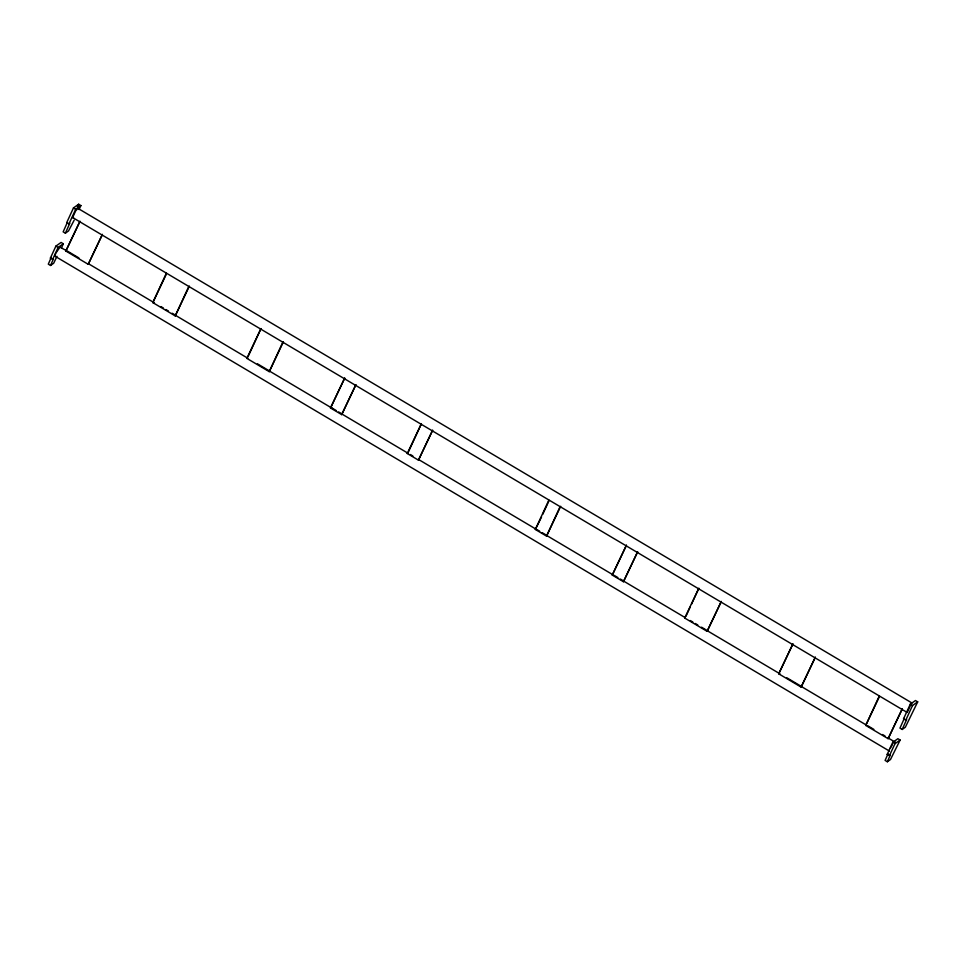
<?xml version="1.0" encoding="UTF-8"?>
<svg xmlns="http://www.w3.org/2000/svg" width="966" height="966" viewBox="0 0 966 966"><rect width="100%" height="100%" fill="white"/><g stroke="black" fill="none" stroke-linecap="round" stroke-linejoin="round"><path stroke-width="1.45" d="M889.42 751.077L54.845 256.123L55.714 253.309L60.013 247.151L66.135 250.484M910.177 705.953L907.183 712.473L72.607 217.519L75.602 210.999L77.775 208.547L78.693 208.813L911.976 702.994M50.389 258.103L51.222 257.511L48.3 264.141L50.534 265.469L53.456 258.84L52.623 259.431L50.389 258.103L55.895 246.113L61.087 242.442L63.321 243.77L61.486 247.767M887.356 761.751L890.266 755.11L889.432 755.702L887.199 754.374L892.705 742.395L897.897 738.712L900.131 740.041L890.471 759.542L887.356 761.751L885.11 760.423L888.032 753.794L887.199 754.374M67.028 223.158L63.152 231.852L65.386 233.168L68.526 230.946L74.177 220.163M65.386 233.168L69.818 223.243L68.984 223.834L66.751 222.506L73.464 207.931L78.644 204.249L80.89 205.577L79.055 209.55M902.196 729.451L906.639 719.525L905.806 720.117L903.56 718.789L910.274 704.202L915.466 700.531L917.7 701.859L905.335 727.229L902.196 729.451L899.962 728.123L904.393 718.197L903.56 718.789M52.623 259.431L58.129 247.441L63.321 243.77M68.984 223.834L75.698 209.26L80.89 205.577M77.425 206.905L78.644 204.249M88.22 264.298L102.384 234.46L88.22 264.298L65.845 251.027L80.009 221.202M65.845 251.027L79.393 222.53M189.396 286.081L175.244 315.906L152.821 302.612L166.333 273.245M166.369 274.115L152.821 302.612M175.244 315.906L188.756 286.54M283.412 341.831L269.26 371.668L246.837 358.374L261.001 328.537L248.105 356.575M269.26 371.668L282.772 342.29M330.505 407.99L344.669 378.153L330.505 407.99L341.698 414.631L355.85 384.794L341.698 414.631M418.447 460.142L432.599 430.305L418.447 460.142L407.254 453.501L421.418 423.676M408.521 451.714L420.802 425.004M560.691 506.281L546.539 536.106L535.345 529.477L548.857 500.098M541.528 517.003L535.345 529.477M542.759 514.323L548.893 500.98M546.539 536.106L560.051 506.739M612.263 575.084L626.427 545.259L612.263 575.084L623.444 581.725L637.608 551.888L623.444 581.725M707.112 631.341L721.276 601.504L707.112 631.341L684.701 618.047L698.865 588.209L691.487 604.233M685.969 616.248L690.267 606.902M778.717 673.809L792.881 643.972L778.717 673.809L801.128 687.104L815.292 657.266L801.128 687.104M888.116 738.688L902.268 708.851L888.116 738.688L865.741 725.418L879.253 696.039M879.289 696.921L865.741 725.418M889.432 755.702L894.951 743.723L900.131 740.041M905.806 720.117L912.508 705.53L917.7 701.859M56.97 256.34L53.661 263.259L50.534 265.469M890.29 748.264L892.427 744.545M246.837 358.374L247.489 357.915M407.254 453.501L407.906 453.042M684.701 618.047L685.353 617.588M72.607 217.519L73.525 217.773M54.845 256.123L55.774 256.376M73.464 207.931L75.698 209.26M910.274 704.202L912.508 705.53M66.497 250.568L78.922 257.946M160.948 306.584L163.435 308.069M165.923 309.543L168.422 311.016M172.153 313.238L175.897 315.447M257.451 363.82L269.912 371.21M331.157 407.531L336.132 410.478M338.619 411.951L341.107 413.424M410.393 454.515L412.88 456M537.241 529.754L539.728 531.228M542.216 532.701L547.191 535.647M614.159 575.362L617.878 577.571M620.365 579.057L622.853 580.53M690.328 620.546L692.827 622.019M695.315 623.493L697.802 624.978M701.533 627.188L707.764 630.883M786.831 677.782L800.536 685.896M867.637 725.695L873.844 729.378M882.55 734.534L885.037 736.007M88.196 263.573L154.391 302.829M175.16 315.145L247.839 358.253M268.608 370.57L332.207 408.28M342.592 414.438L407.495 452.933M419.172 459.864L535.985 529.139M546.37 535.297L612.565 574.553M622.949 580.711L685.244 617.66M707.317 630.75L779.997 673.845M800.766 686.162L865.669 724.657M887.73 737.746L895.518 742.359M55.895 246.113L58.129 247.441M892.705 742.395L894.951 743.723"/></g></svg>
